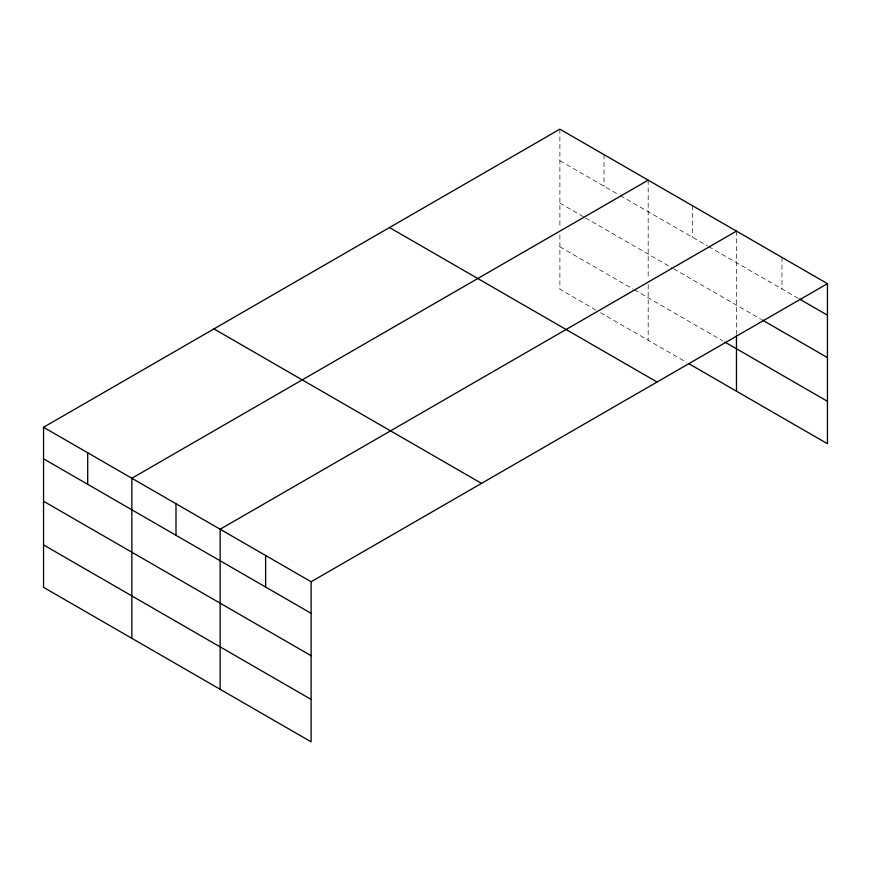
<?xml version="1.0" encoding="UTF-8"?>
<svg xmlns="http://www.w3.org/2000/svg" width="871" height="871" viewBox="0 0 871 871"><rect width="100%" height="100%" fill="white"/><g stroke="black" fill="none" stroke-linecap="round" stroke-linejoin="round"><path stroke-width="0.65" stroke-dasharray="4.36 3.27" d="M559.89 160.721L619.139 194.93M620.294 195.594L707.437 245.905M708.591 246.58L798.293 298.361M559.89 203.128L584.278 217.217M585.443 217.892L672.575 268.192M673.74 268.867L760.971 319.232M559.89 246.831L633.075 289.085M634.24 289.76L722.538 340.735M595.906 310.043L559.89 289.248L559.89 233.591M600.544 312.722L686.522 362.358M781.962 257.391L781.962 288.932M736.474 231.131L736.474 334.224M692.325 205.643L692.325 237.184M648.176 180.155L648.176 279.275M648.176 284.567L648.176 340.223M604.038 154.668L604.038 186.209M559.89 129.169L559.89 228.289"/><path stroke-width="1.31" d="M43.55 427.28L311.11 581.752L311.11 741.831L43.55 587.348L43.55 427.28L559.89 129.169L827.45 283.652L827.45 443.72L688.841 363.697M648.176 180.155L131.848 478.255L131.848 638.323M736.474 231.131L220.145 529.23L220.145 689.299M311.11 581.752L827.45 283.652M799.458 299.036L827.45 315.193M762.136 319.897L827.45 357.611M724.857 342.074L827.45 401.313M389.489 227.549L657.061 382.021M213.939 328.9L481.511 483.383M43.55 458.821L311.11 613.304M43.55 501.239L311.11 655.711M43.55 544.93L311.11 699.413M736.474 335.542L736.474 391.199M265.633 555.491L265.633 587.043M175.996 503.743L175.996 535.284M87.699 452.768L87.699 484.309"/></g></svg>
